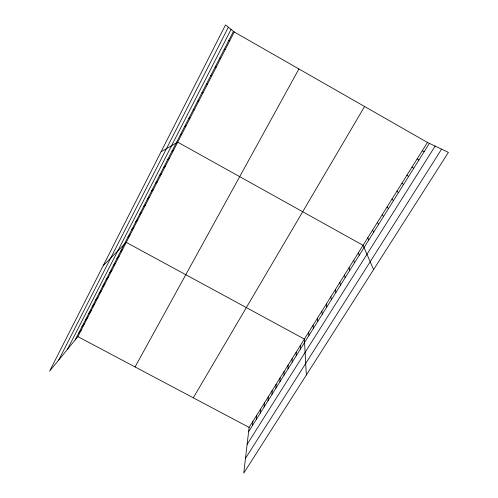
<?xml version="1.0" encoding="UTF-8"?>
<svg xmlns="http://www.w3.org/2000/svg" width="498" height="498" viewBox="0 0 498 498"><rect width="100%" height="100%" fill="white"/><g stroke="black" fill="none" stroke-linecap="round" stroke-linejoin="round"><path stroke-width="0.75" d="M288.056 368.8L288.081 365.134M283.991 375.274L284.072 371.545M279.957 381.711L280.088 377.907M275.954 388.104L276.129 384.232M271.97 394.453L272.194 390.519M268.011 400.766L268.285 396.763M264.083 407.034L264.401 402.969M260.174 413.265L260.541 409.138M256.296 419.459L256.707 415.264M252.436 425.609L252.897 421.358M427.44 142.44L249.112 427.409L243.759 473.1L448.405 152.382L427.44 142.44L234.259 31.997L225.526 24.9L49.595 371.172L77.881 336.623L234.259 31.997M58.702 360.054L228.377 27.216M67.386 349.447L231.06 29.394M75.21 339.879L233.456 31.337M135.076 366.951L298.906 68.954M193.292 397.815L364.58 106.504M248.608 431.722L429.382 143.362M247.12 444.384L435.134 146.088M245.477 458.415L441.577 149.145M78.56 333.355L81.193 330.174M81.927 326.794L84.523 323.681M85.314 320.183L87.878 317.145M88.725 313.535L91.258 310.565M92.161 306.836L94.651 303.948M95.616 300.101L98.075 297.281M99.096 293.316L101.517 290.577M102.594 286.493L104.978 283.829M106.118 279.621L108.471 277.037M109.666 272.699L111.982 270.196M113.239 265.733L115.511 263.317M116.837 258.723L119.072 256.389M120.454 251.664L122.651 249.411M103.26 265.552L126.255 242.389L304.378 339.094L306.332 375.031M127.936 237.085L130.046 235.006M131.796 229.553L133.862 227.567M135.686 221.971L137.709 220.072M139.602 214.333L141.581 212.528M143.549 206.639L145.484 204.933M147.52 198.889L149.412 197.276M151.523 191.083L153.365 189.57M155.557 183.227L157.349 181.814M159.615 175.308L161.364 173.995M163.705 167.334L165.404 166.12M167.826 159.298L169.476 158.196M171.978 151.205L173.578 150.203M161.078 151.747L177.705 142.16L363.061 245.321L373.606 269.605M180.369 134.84L181.87 134.055M184.615 126.567L186.059 125.894M188.885 118.231L190.28 117.671M193.193 109.834L194.531 109.386M197.532 101.374L198.814 101.044M201.908 92.852L203.128 92.634M206.309 84.262L207.479 84.168M210.747 75.609L211.862 75.634M215.217 66.888L216.269 67.037M219.724 58.104L220.72 58.378M224.268 49.252L225.196 49.651M77.881 336.623L249.112 427.409M422.267 150.707L424.128 151.747M228.843 40.326L229.715 40.855M417.131 158.918L418.918 160.063M412.033 167.06L413.738 168.318M406.972 175.147L408.603 176.51M401.954 183.171L403.505 184.64M396.968 191.139L398.444 192.714M392.013 199.044L393.42 200.725M387.102 206.9L388.434 208.681M382.227 214.694L383.485 216.574M377.384 222.432L378.573 224.411M372.572 230.12L373.693 232.193M367.798 237.745L368.85 239.918M358.355 252.841L359.27 255.2M353.68 260.305L354.532 262.757M349.042 267.725L349.826 270.265M344.435 275.083L345.158 277.716M339.86 282.397L340.52 285.117M335.316 289.655L335.913 292.463M330.803 296.864L331.338 299.759M326.321 304.023L326.8 306.998M321.87 311.138L322.287 314.194M317.456 318.197L317.811 321.335M313.068 325.213L313.36 328.431M308.704 332.172L308.947 335.471M300.263 345.668L300.394 349.117M296.173 352.198L296.254 355.721M292.114 358.691L292.139 362.283"/></g></svg>
